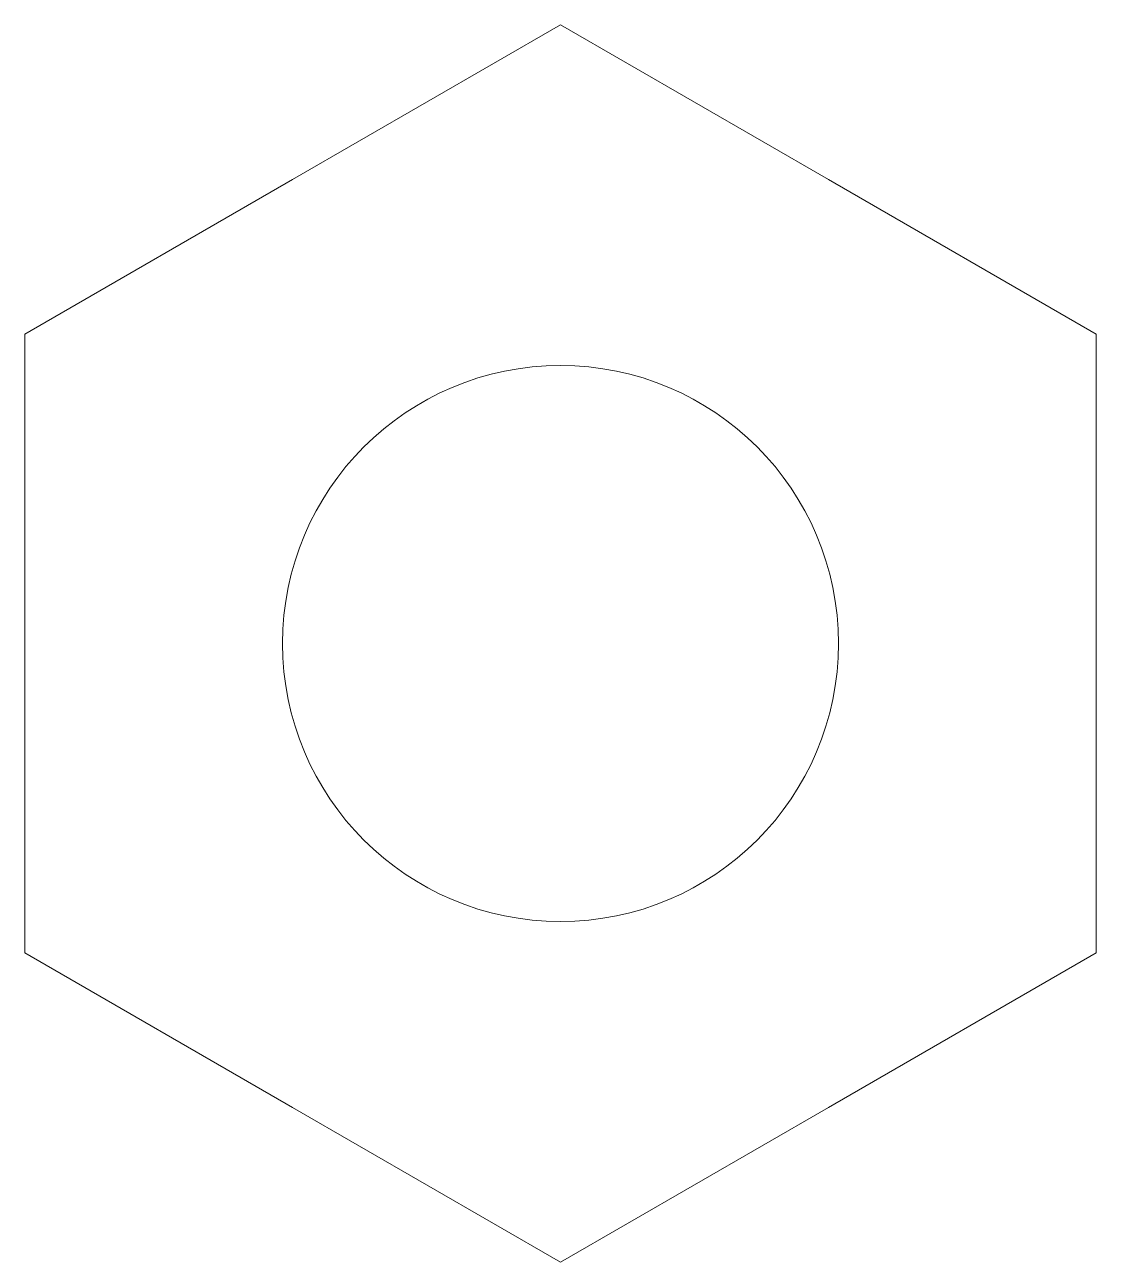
# Model space of a CAD drawing. Header units: millimetres. Extents: x -129.21 to -123.91, y -53.97 to -47.85.
import ezdxf

# ---------------------------------------------------------------- set-up
doc = ezdxf.new("R2010")
doc.units = ezdxf.units.MM
doc.header["$MEASUREMENT"] = 0
doc.layers.add('OpenJsCad', color=7, linetype='Continuous')

msp = doc.modelspace()

# ---------------------------------------------------------------- linework, layer by layer
at = {"layer": 'OpenJsCad', "color": 250, "lineweight": 9}
msp.add_ellipse((-126.562, -50.9143), major_axis=(0, 1.375), ratio=1, dxfattribs=at)
msp.add_open_spline([(-126.562, -47.854), (-126.562, -47.854), (-125.237, -48.6192), (-125.237, -48.6192), (-125.237, -48.6192), (-125.237, -48.6192), (-123.912, -49.3842), (-123.912, -49.3842), (-123.912, -49.3842), (-123.912, -49.3842), (-123.912, -50.9143), (-123.912, -50.9143), (-123.912, -50.9143), (-123.912, -50.9143), (-123.912, -52.4444), (-123.912, -52.4444), (-123.912, -52.4444), (-123.912, -52.4444), (-125.237, -53.2094), (-125.237, -53.2094), (-125.237, -53.2094), (-125.237, -53.2094), (-126.562, -53.9746), (-126.562, -53.9746), (-126.562, -53.9746), (-126.562, -53.9746), (-127.887, -53.2094), (-127.887, -53.2094), (-127.887, -53.2094), (-127.887, -53.2094), (-129.212, -52.4444), (-129.212, -52.4444), (-129.212, -52.4444), (-129.212, -52.4444), (-129.212, -50.9143), (-129.212, -50.9143), (-129.212, -50.9143), (-129.212, -50.9143), (-129.212, -49.3842), (-129.212, -49.3842), (-129.212, -49.3842), (-129.212, -49.3842), (-127.887, -48.6192), (-127.887, -48.6192), (-127.887, -48.6192), (-127.887, -48.6192), (-126.562, -47.854), (-126.562, -47.854)], degree=3, knots=[0, 0, 0, 0, 0.076923, 0.076923, 0.076923, 0.076923, 0.153846, 0.153846, 0.153846, 0.153846, 0.230769, 0.230769, 0.230769, 0.230769, 0.307692, 0.307692, 0.307692, 0.307692, 0.384615, 0.384615, 0.384615, 0.384615, 0.461538, 0.461538, 0.461538, 0.461538, 0.538462, 0.538462, 0.538462, 0.538462, 0.615385, 0.615385, 0.615385, 0.615385, 0.692308, 0.692308, 0.692308, 0.692308, 0.769231, 0.769231, 0.769231, 0.769231, 0.846154, 0.846154, 0.846154, 0.846154, 1, 1, 1, 1], dxfattribs=at)

doc.saveas('drawing.dxf')
